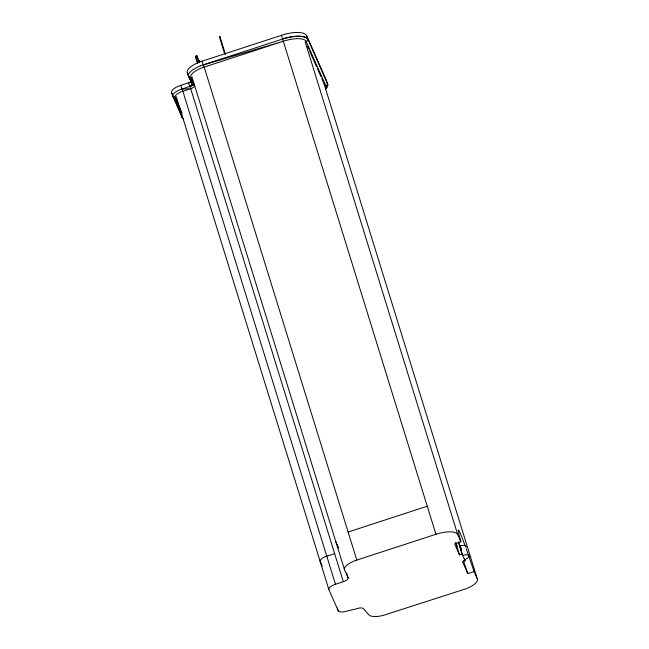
<?xml version="1.0" encoding="UTF-8"?>
<svg xmlns="http://www.w3.org/2000/svg" width="649" height="649" viewBox="0 0 649 649"><rect width="100%" height="100%" fill="white"/><g stroke="black" fill="none" stroke-linecap="round" stroke-linejoin="round"><path stroke-width="0.97" d="M219.37 36.993L219.816 36.961M224.643 53.867L219.549 37.423L220.084 37.35M219.743 36.628L219.565 36.774M219.995 37.188L219.557 37.488M306.466 41.674L307.991 39.832L307.423 38.867A23.672 8.486 -17.2 0 0 285.463 38.169L282.534 39.021L283.313 41.252L285.925 40.465A21.174 7.585 -17.2 0 1 305.898 40.83L326.293 86.82A17.345 6.214 -17.2 0 1 325.814 88.629M326.106 86.049L327.623 84.2L306.052 34.811A23.129 8.291 -17.2 0 0 284.23 34.413L199.924 61.89A18.513 6.636 -17.2 0 0 187.107 72.08L192.072 84.849A2.701 0.965 -17.2 0 1 191.098 85.911L180.568 89.521A11.455 4.105 -17.2 0 0 172.642 95.833L182.199 117.664L181.047 113.94L181.339 114.37M190.847 86.049L189.768 86.487L190.611 88.726L191.22 88.507A4.657 1.671 -17.2 0 0 194.449 85.944L190.644 76.898A16.558 5.93 -17.2 0 1 202.099 67.788L283.313 41.252L201.028 65.63M192.031 84.686L190.911 81.125A2.701 0.965 -17.2 0 1 189.046 82.61L179.457 85.782A11.512 4.129 -17.2 0 0 171.49 92.117L172.756 96.336L175.125 97.358L182.085 113.096M180.771 85.319L181.931 89.043L190.611 88.726L181.639 91.679A9.557 3.423 -17.2 0 0 175.019 96.936L182.199 117.664M219.597 36.758L220.052 36.725M197.523 62.856L195.438 56.252L196.915 55.757L199.235 62.726M202.099 61.128L203.251 64.851L285.382 38.137A23.129 8.291 -17.2 0 1 307.204 38.534L307.813 39.435M348.124 532.026L427.253 506.22M326.796 556.217L334.633 553.662M324.038 83.948A16.038 5.752 -17.2 0 0 323.859 83.218L477.339 579.013A16.038 5.752 -17.2 0 1 464.441 589.268L387.648 613.986A15.771 5.654 -17.2 0 1 368.957 614.903L363.205 608.519A5.833 2.093 -17.2 0 0 356.285 608.859L347.361 610.969A8.315 2.977 -17.2 0 1 338.251 610.806L328.84 589.543A8.25 2.953 -17.2 0 1 335.476 584.27L343.321 581.715A5.963 2.142 -17.2 0 0 348.115 577.902L344.538 569.822A15.252 5.468 -17.2 0 1 356.804 560.071L435.941 534.273A19.868 7.123 -17.2 0 1 457.715 534.662L460.863 541.785A51.571 2.02 71.9 0 1 465.203 546.004M460.863 541.785L454.608 543.83L459.492 554.863L462.047 554.027L465.073 560.874L462.518 561.701L467.799 573.643L474.054 571.599L477.339 579.013M190.822 77.645L188.453 76.614L188.259 75.787M193.897 84.102L188.453 76.614L194.392 85.717M199.438 60.925L199.194 60.422L199.77 62.231M195.438 56.252L197.758 63.221M306.661 35.711L326.317 80.127L327.761 85.06A18.716 6.709 -17.2 0 1 325.287 89.205M307.512 46.257L308.737 49.032M309.549 50.882L316.501 66.587M317.32 68.437L321.004 76.744M321.815 78.594L323.453 82.293M458.632 542.637L461.285 548.624M465.86 547.537A6.652 2.385 -17.2 0 0 459.711 545.898L461.244 549.379M457.212 546.036L455.703 542.621L459.492 554.863M187.301 72.891L189.289 77.377M171.604 92.604L174.362 98.826M175.149 100.603L180.649 113.048M335.858 541.777L338.64 548.056M322.204 566.115L320.16 561.499A8.242 2.799 -20.5 0 1 326.723 555.99M203.251 64.851L204.094 67.082M181.931 89.043L182.775 91.282M196.915 55.757L199 62.369M305.135 41.771L457.715 534.662M464.489 558.984L465.073 560.874M459.711 545.898L462.64 555.374A6.652 2.385 -17.2 0 1 469.057 555.771A6.652 2.385 -17.2 0 1 464.562 559.714M458.259 541.785L462.047 554.027M281.431 35.257L282.591 38.981M283.362 41.382L435.941 534.273M220.157 37.244L225.552 54.662M204.224 67.188L356.804 560.071M346.615 573.059L348.115 577.902M191.966 76.939L344.538 569.822M190.741 88.824L343.321 581.715M188.616 82.764L189.768 86.487L190.287 86.358A3.853 1.379 -17.2 0 0 193.653 84.548M182.904 91.379L335.476 584.27M337.35 607.902L338.251 610.806M176.268 96.652L328.84 589.543M327.623 84.5L327.761 85.06L327.623 84.2M326.317 80.127L326.52 80.971A19.3 6.92 -17.2 0 1 326.415 81.936M188.267 75.803A18.513 6.636 -17.2 0 1 201.076 65.614M327.672 84.695A19.3 6.92 -17.2 0 1 325.384 88.921M463.402 560.639A51.571 2.02 71.9 0 1 467.799 573.643M466.193 548.746A51.571 2.02 71.9 0 1 474.054 571.599M182.491 118.102A11.577 4.145 -17.2 0 0 183.659 118.816A11.52 4.129 -17.2 0 1 182.499 118.11"/></g></svg>
